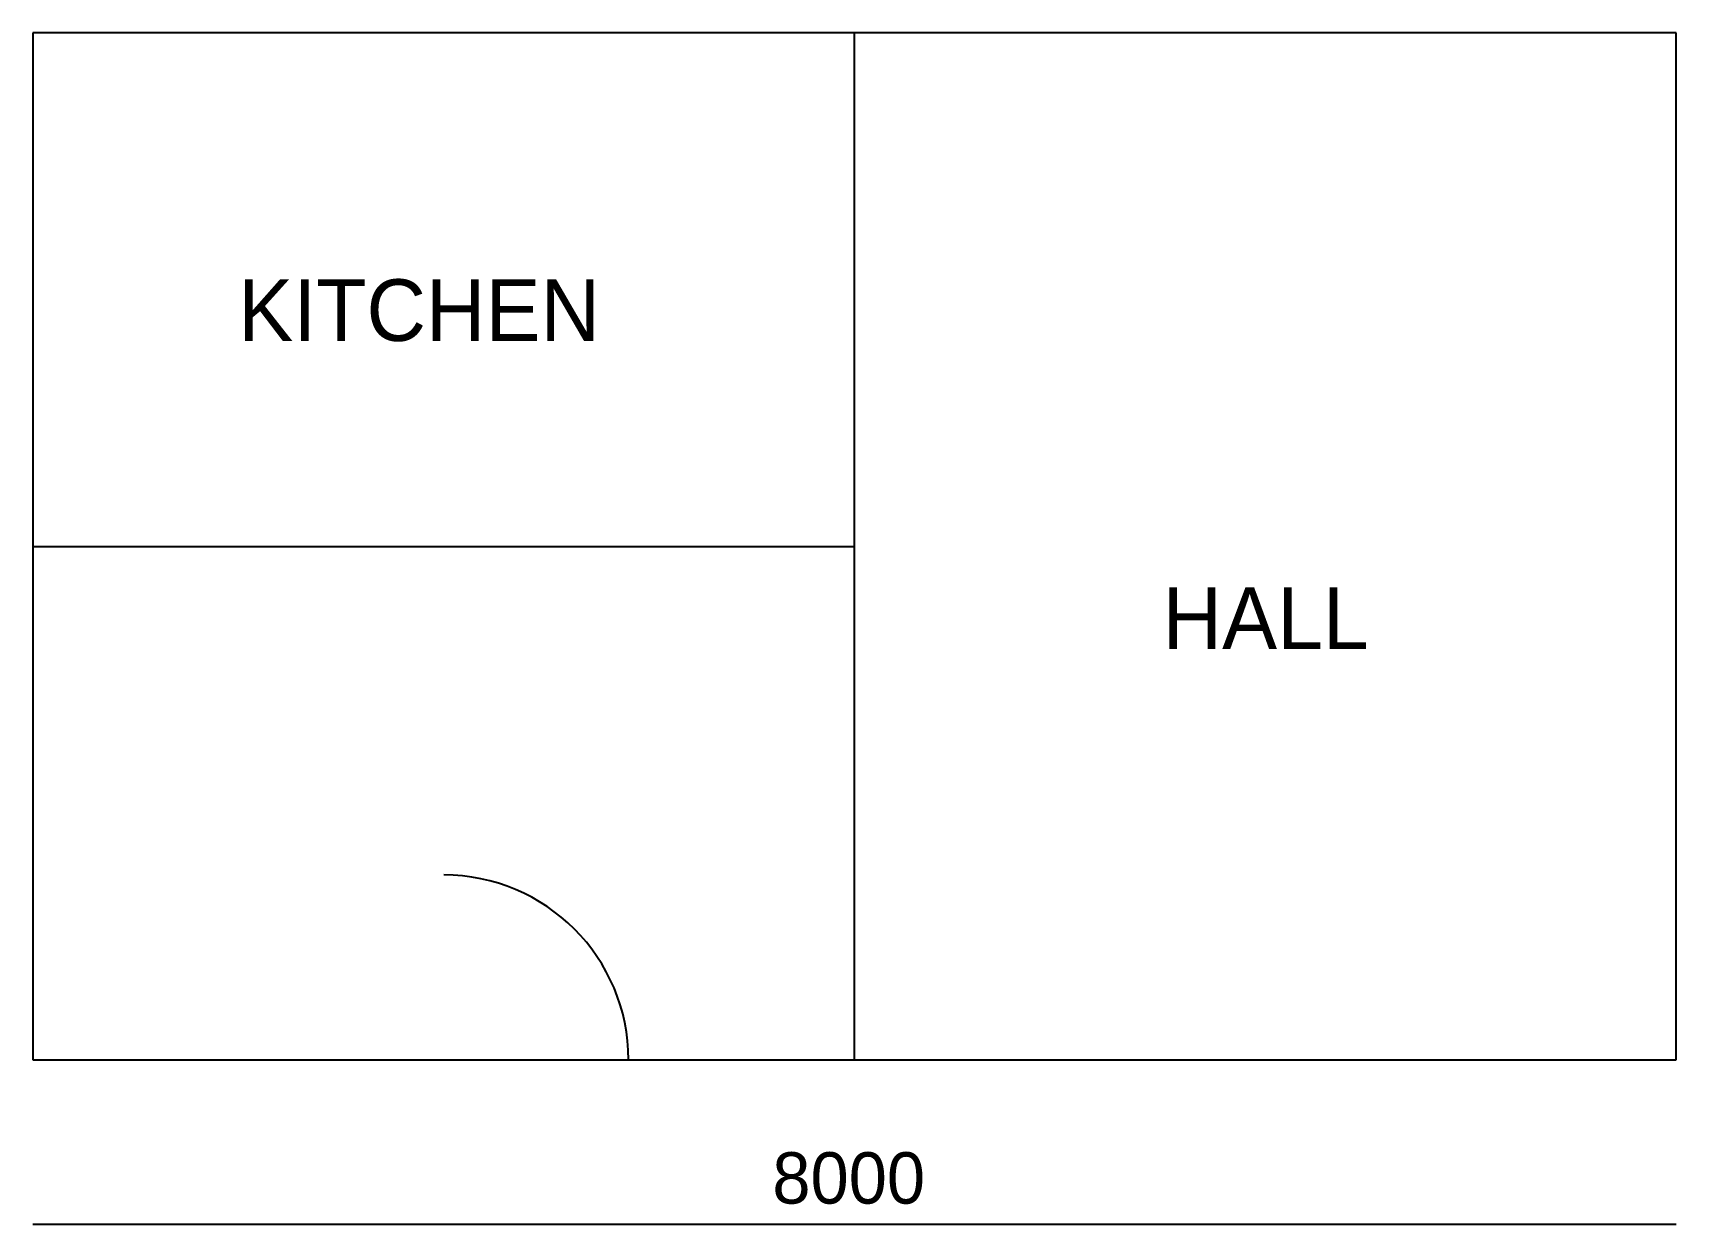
# Model space of a CAD drawing. Header units: millimetres. Extents: x 0 to 8000, y -800 to 5000.
import ezdxf

# ---------------------------------------------------------------- set-up
doc = ezdxf.new("R2010")
doc.units = ezdxf.units.MM
for name, color, linetype in [('Dim-2', 7, 'Continuous'), ('misc', 7, 'Continuous'), ('TEXT-XX', 7, 'Continuous'), ('wall', 7, 'Continuous'), ('WALL-NEW', 7, 'Continuous')]:
    doc.layers.add(name, color=color, linetype=linetype)

msp = doc.modelspace()

# ---------------------------------------------------------------- linework, layer by layer
at = {"layer": 'Dim-2'}
msp.add_line((0, -800), (8000, -800), dxfattribs=at)
at = {"layer": 'misc'}
msp.add_line((2000, 0), (2900, 0), dxfattribs=at)
msp.add_arc((2000, 0), 900, 0, 90, dxfattribs=at)
at = {"layer": 'wall'}
for p, q in [((8000, 5000), (0, 5000)), ((0, 5000), (0, 0)), ((8000, 0), (8000, 5000)), ((0, 0), (8000, 0))]:
    msp.add_line(p, q, dxfattribs=at)
at = {"layer": 'WALL-NEW'}
for p, q in [((4000, 0), (4000, 5000)), ((0, 2500), (4000, 2500))]:
    msp.add_line(p, q, dxfattribs=at)

# ---------------------------------------------------------------- texts
at = {"layer": 'Dim-2'}
msp.add_text('8000', height=250, dxfattribs=at).set_placement((3600, -700))
at = {"layer": 'TEXT-XX'}
for s, p in [('KITCHEN', (1000, 3500)), ('HALL', (5500, 2000))]:
    msp.add_text(s, height=300, dxfattribs=at).set_placement(p)

doc.saveas('drawing.dxf')
